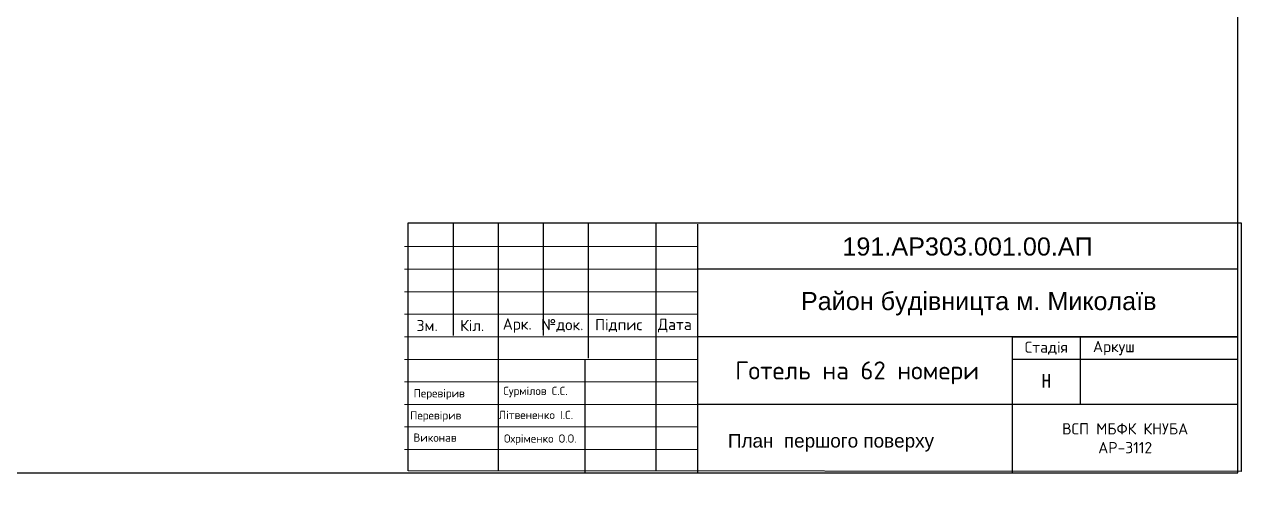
# Model space of a CAD drawing. Header units: millimetres. Extents: x -689206 to 4969298, y -1019800 to 703299.
# Drawn here: x 949160 to 1031392, y -677850 to -646577 of the extents above; entities that cross this region are included whole.
import ezdxf

# ---------------------------------------------------------------- set-up
doc = ezdxf.new("R2010")
doc.units = ezdxf.units.MM
doc.layers.add('внешняярамка', color=7, linetype='Continuous', lineweight=5, plot=False)
doc.layers.add('Штамп', color=7, linetype='Continuous', lineweight=5)
doc.styles.get("Standard").update_dxf_attribs({"font": 'arial.ttf'})
doc.styles.add('Аннотативный', font='isocteur.ttf', dxfattribs={"width": 0.7, "height": 250})

msp = doc.modelspace()

# ---------------------------------------------------------------- linework, layer by layer
at = {"layer": 'внешняярамка', "lineweight": 5, "ltscale": 50, "const_width": 3}
msp.add_lwpolyline([(905491.8, -677848.6), (1031390.4, -677848.6), (1031390.4, -588820.3), (905491.8, -588820.3), (905491.8, -677848.6)], dxfattribs=at)
at = {"layer": 'Штамп'}
for p, q in [((993927, -662822.5), (974446.2, -662822.5)), ((993927, -665819.6), (974446.2, -665819.6))]:
    msp.add_line(p, q, dxfattribs=at)
at = {"layer": 'Штамп', "lineweight": 30}
for points in [[(911486.9, -676349.8), (1029891.6, -676349.8), (1029891.6, -590319.1), (911486.9, -590319.1)], [(1030119, -676274.1), (974673.5, -676233.5), (974673.5, -659749.7), (1030119, -659749.7)]]:
    msp.add_lwpolyline(points, close=True, dxfattribs=at)
for points in [[(977670.6, -659749.7), (977670.6, -667242.4)], [(980667.6, -659749.7), (980667.6, -676237.9)], [(983664.7, -659749.7), (983664.7, -667242.4)], [(986661.7, -659749.7), (986661.7, -668740.9)], [(991157.3, -659749.7), (991157.3, -676245.6)], [(993927, -659825.5), (993927, -676323.5)], [(1029891.7, -662822.5), (993927, -662822.5)], [(1029891.7, -667318.1), (993927, -667318.1)], [(1014906.4, -676309.3), (1014906.4, -667318.1)], [(1014906.4, -667318.1), (1029891.7, -667318.1)], [(1019402, -667318.1), (1019402, -671813.7)], [(986434.4, -668816.6), (986428.9, -676318.1)], [(1029891.7, -668816.6), (1014906.4, -668816.6)], [(1029891.7, -671813.7), (993927, -671813.7)]]:
    msp.add_lwpolyline(points, dxfattribs=at)
at = {"layer": 'Штамп'}
for points in [[(974446.2, -661324), (993927, -661324)], [(974446.2, -664321.1), (993927, -664321.1)], [(974446.2, -667318.1), (993927, -667318.1)], [(974446.2, -668816.6), (993927, -668816.6)], [(974446.2, -670315.2), (993927, -670315.2)], [(974446.2, -671813.7), (993927, -671813.7)], [(974446.2, -673312.2), (993927, -673312.2)], [(993927, -674810.8), (974446.2, -674810.8)]]:
    msp.add_lwpolyline(points, dxfattribs=at)

# ---------------------------------------------------------------- texts
for s, width, heights, insert, char_height, attachment_point in [('191.АР303.001.00.АП', 35964.662, [0], (1011909.3, -661324), 1198.822, 5), ('Район будівницта м. Миколаїв', 36847.409, [0], (1012652.2, -665122.9), 1198.822, 5), ('\\pxqc;{\\fISOCPEUR|b0|i0|c204|p34;Зм.}', 2997.055, [0], (975944.7, -666568.9), 749.264, 5), ('\\pxqc;{\\fISOCPEUR|b0|i0|c204|p34;Кіл.}', 2997.055, [0], (978941.7, -666568.9), 749.264, 5), ('\\pxqc;{\\fISOCPEUR|b0|i0|c204|p34;Арк.}', 2997.055, [0], (981938.8, -666568.9), 749.264, 5), ('\\pxqc;{\\fISOCPEUR|b0|i0|c204|p34;№док.}', 2997.055, [0], (984935.9, -666568.9), 749.264, 5), ('\\pxqc;{\\fISOCPEUR|b0|i0|c204|p34;Підпис}', 4495.583, [0], (988682.2, -666568.9), 749.264, 5), ('\\pxqc;{\\fISOCPEUR|b0|i0|c204|p34;Дата}', 2997.055, [0], (992428.5, -666568.9), 749.264, 5), ('\\pxqc;{\\fISOCPEUR|b0|i0|c204|p34;Стадія}', 4495.583, [0], (1017154.2, -668067.4), 749.264, 5), ('\\pxqc;{\\fISOCPEUR|b0|i0|c204|p34;Аркуш}', 4495.583, [0], (1021649.8, -668067.4), 749.264, 5), ('\\pxqc;{\\fISOCPEUR|b0|i0|c204|p34;Готель на 62 номери}', 20814.086, [0], (1004559, -669715.2), 1198.822, 5), ('\\pxql;{\\fISOCPEUR|b0|i0|c204|p34;Перевірив}', 5994.11, [0], (978036.5, -671141.8), 549.404, 5), ('\\pxql;{\\fISOCPEUR|b0|i0|c204|p34;Сурмілов С.С.}', 5994.11, [0], (984004.8, -670987.1), 549.404, 5), ('\\pxql;{\\fISOCPEUR|b0|i0|c204|p34;Перевірив}', 5994.11, [0], (977804.4, -672614.5), 549.404, 5), ('\\pxql;{\\fISOCPEUR|b0|i0|c204|p34;Літвененко І.С.}', 5994.11, [0], (983695.3, -672511.4), 549.404, 5), ('\\pxqc;{\\fISOCPEUR|b0|i0|c204|p34;ВСП МБФК КНУБА^JАР-3112}', 14985.276, [0], (1029891.7, -674061.5), 749.264, 6), ('\\pxql;{\\fISOCPEUR|b0|i0|c204|p34;Виконав}', 5994.11, [0], (978024.8, -674019.5), 549.404, 5), ('\\pxql;{\\fISOCPEUR|b0|i0|c204|p34;Охріменко О.О.}', 5994.11, [0], (984056.4, -674154.5), 549.404, 5), ('\\pxqc;План  першого поверху', 17450.903, [3556.5], (1002818.7, -674362.5), 899.276, 5)]:
    msp.add_mtext_dynamic_manual_height_columns(s, width=width, gutter_width=3746.3, heights=heights, dxfattribs=dict(at, insert=insert, char_height=char_height, attachment_point=attachment_point))
at = {"layer": 'Штамп', "insert": (1019402, -670244.3), "char_height": 915.67, "width": 4495.583, "attachment_point": 6, "style": 'Аннотативный'}
msp.add_mtext('\\pxqc;Н', dxfattribs=at)

doc.saveas('drawing.dxf')
